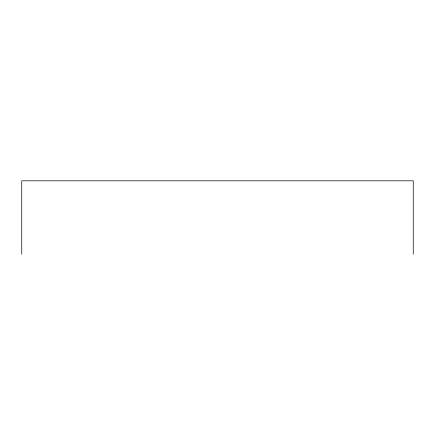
<?xml version="1.0" encoding="UTF-8"?>
<svg xmlns="http://www.w3.org/2000/svg" width="435" height="435" viewBox="0 0 435 435"><rect width="100%" height="100%" fill="white"/><g stroke="black" fill="none" stroke-linecap="round" stroke-linejoin="round"><path stroke-width="0.65" d="M413.25 254.187L413.25 180.813L21.75 180.813L21.75 254.187"/></g></svg>
